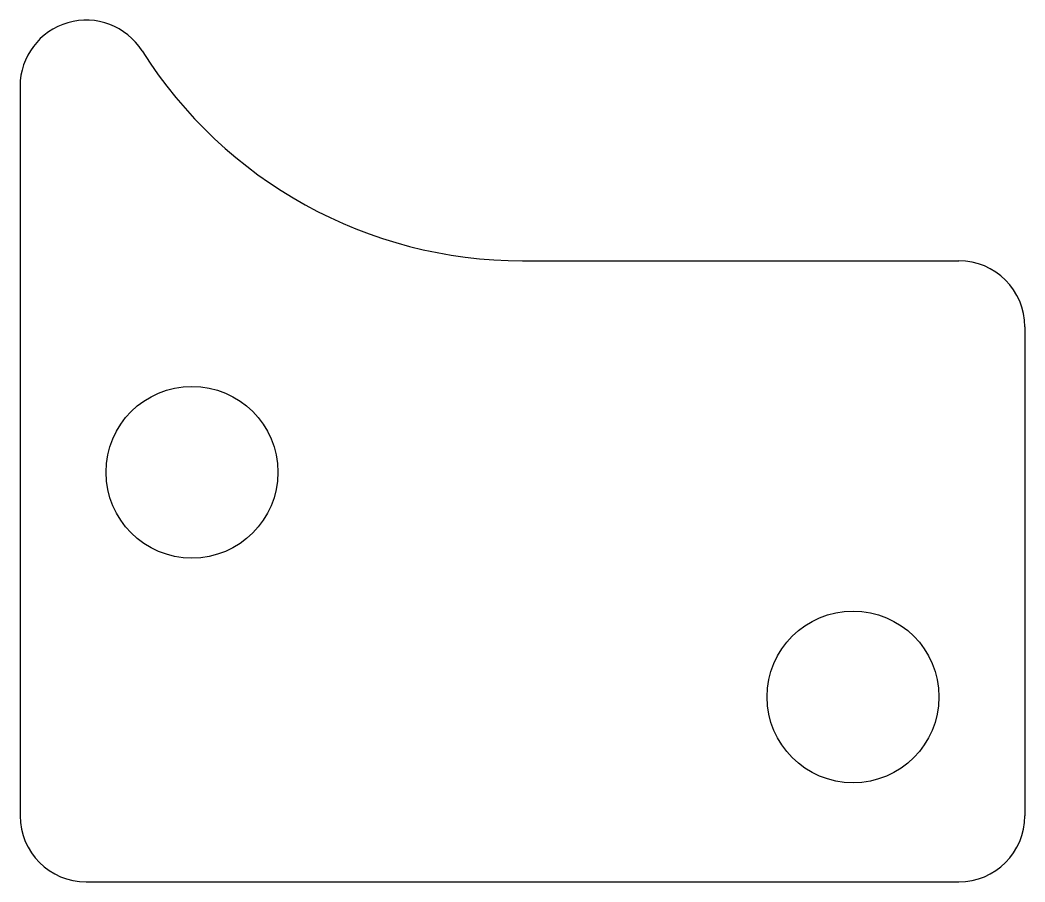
# Model space of a CAD drawing. Extents: x -38 to 38, y -81 to -15.8.
import ezdxf

# ---------------------------------------------------------------- set-up
doc = ezdxf.new("R2010")
doc.units = 0
doc.layers.add('Sketch', color=7, linetype='CONTINUOUS')

msp = doc.modelspace()

# ---------------------------------------------------------------- linework, layer by layer
at = {"layer": 'Sketch'}
for p, q in [((-38, -20.7846), (-38, -76)), ((0, -34), (33, -34)), ((38, -39), (38, -76)), ((-33, -81), (33, -81))]:
    msp.add_line(p, q, dxfattribs=at)
for centre in [(-25, -50), (25, -67)]:
    msp.add_circle(centre, 6.5, dxfattribs=at)
for centre, radius, start, end in [((-33, -20.7846), 5, 32.2042, -180), ((0, 0), 34, -147.796, -90), ((33, -39), 5, 0, 90), ((-33, -76), 5, 180, -90), ((33, -76), 5, -90, 0)]:
    msp.add_arc(centre, radius, start, end, dxfattribs=at)

doc.saveas('drawing.dxf')
